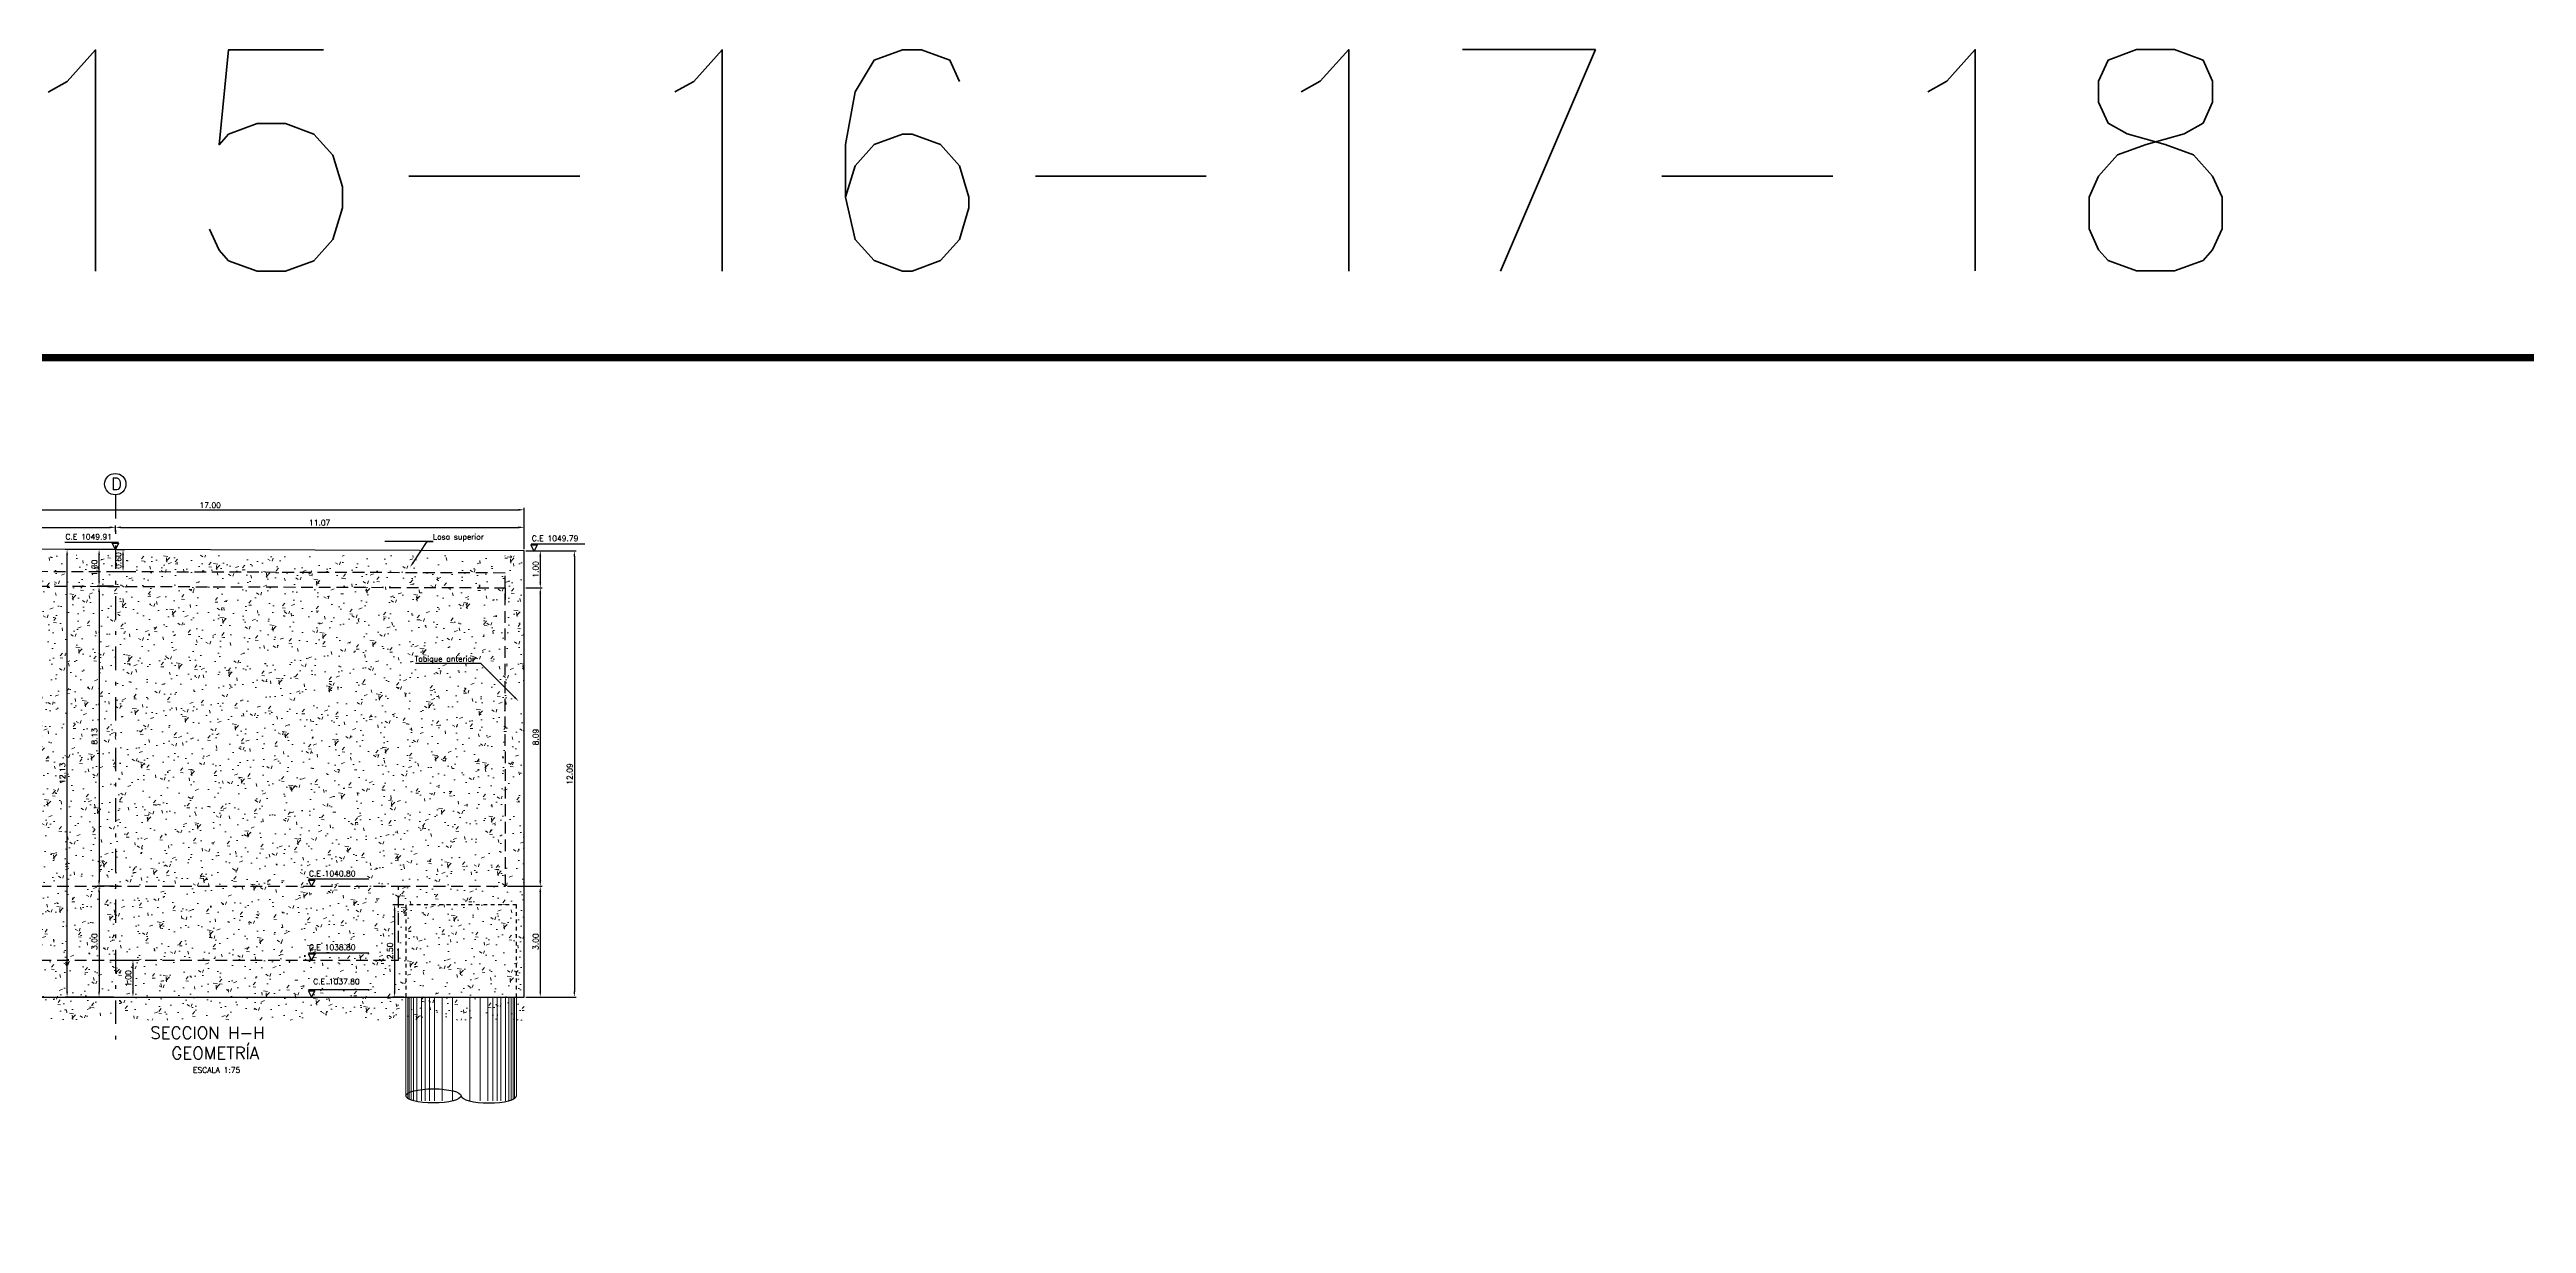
# Model space of a CAD drawing. Header units: metres. Extents: x 1080594 to 1081411, y 976871 to 977162.
# Drawn here: x 1081086.6 to 1081153.7, y 977129.8 to 977161.6 of the extents above; entities that cross this region are included whole.
import ezdxf
from ezdxf import colors
from ezdxf.entities.mleader import LeaderData, LeaderLine
from ezdxf.math import Vec2, Vec3

# ---------------------------------------------------------------- set-up
doc = ezdxf.new("R2010")
doc.units = ezdxf.units.M
doc.header["$LTSCALE"] = 25.4
doc.linetypes.add('DASHDOT', pattern=[1, 0.5, -0.25, 0, -0.25])
doc.linetypes.add('HIDDEN', pattern=[0.375, 0.25, -0.125])
for name, color, linetype in [('CIRCULOCONTRAP', 130, 'Continuous'), ('CONTRAPESO', 3, 'Continuous'), ('COT', 1, 'Continuous'), ('DIMCONTRAPESO', 1, 'Continuous'), ('ESC_4PL', 7, 'Continuous'), ('PROY', 9, 'HIDDEN'), ('PROYECC', 251, 'HIDDEN'), ('R175COTR', 7, 'Continuous'), ('REGL175', 7, 'Continuous')]:
    doc.layers.add(name, color=color, linetype=linetype)
for name, color, linetype, lineweight in [('COTA', 1, 'Continuous', 30), ('COTACIM', 20, 'Continuous', 5), ('EJECONTRAPESO', 41, 'DASHDOT', 30), ('OTROS', 8, 'Continuous', 5), ('SOLIDOREFCONT', 254, 'Continuous', 5)]:
    doc.layers.add(name, color=color, linetype=linetype, lineweight=lineweight)
doc.styles.add('romans', font='romans.shx')
doc.dimstyles.new('Copy 75', dxfattribs={"dimtxt": 0.15, "dimasz": 0.15, "dimexe": 0.05, "dimexo": 0.05, "dimgap": 0.05, "dimtad": 1, "dimzin": 0, "dimdsep": 46, "dimtxsty": 'romans', "dimcen": 0.002, "dimclrd": 1, "dimclre": 1, "dimclrt": 3, "dimadec": 4, "dimazin": 0, "dimtfac": 1, "dimtofl": 0, "dimtmove": 1, "dimatfit": 3, "dimfxl": 1, "dimtolj": 1, "dimtzin": 0, "dimarcsym": 1})

# ---------------------------------------------------------------- blocks, each defined once
blk = doc.blocks.new('*D479')
at = {"layer": 'COTA', "color": 1, "lineweight": -2, "transparency": 16777216}
for p, q in [((1081082.425, 977148.11), (1081082.425, 977149.165)), ((1081082.575, 977149.115), (1081099.275, 977149.115)), ((1081099.425, 977148.048), (1081099.425, 977149.165))]:
    blk.add_line(p, q, dxfattribs=at)
at = {"layer": 'COTA', "color": 1, "transparency": 16777216}
for points in [[(1081082.575, 977149.14), (1081082.575, 977149.09), (1081082.425, 977149.115)], [(1081099.275, 977149.14), (1081099.275, 977149.09), (1081099.425, 977149.115)]]:
    blk.add_solid(points, dxfattribs=at)
at = {"layer": 'Defpoints', "color": 0, "transparency": 16777216}
for p in [(1081099.425, 977149.115), (1081082.425, 977148.06), (1081099.425, 977147.998)]:
    blk.add_point(p, dxfattribs=at)
at = {"layer": 'COTA', "color": 3, "transparency": 16777216, "insert": (1081090.925, 977149.24), "char_height": 0.15, "attachment_point": 5, "style": 'romans'}
blk.add_mtext('\\A1;17.00', dxfattribs=at)
blk = doc.blocks.new('*D480')
at = {"layer": 'Defpoints', "color": 0, "transparency": 16777216}
for p in [(1081088.355, 977148.639), (1081088.355, 977148.481), (1081082.425, 977148.06)]:
    blk.add_point(p, dxfattribs=at)
at = {"layer": 'DIMCONTRAPESO', "color": 1, "lineweight": -2, "transparency": 16777216}
for p, q in [((1081082.425, 977148.11), (1081082.425, 977148.689)), ((1081082.575, 977148.639), (1081088.205, 977148.639)), ((1081088.355, 977148.531), (1081088.355, 977148.689))]:
    blk.add_line(p, q, dxfattribs=at)
at = {"layer": 'DIMCONTRAPESO', "color": 1, "transparency": 16777216}
for points in [[(1081082.575, 977148.664), (1081082.575, 977148.614), (1081082.425, 977148.639)], [(1081088.205, 977148.664), (1081088.205, 977148.614), (1081088.355, 977148.639)]]:
    blk.add_solid(points, dxfattribs=at)
at = {"layer": 'DIMCONTRAPESO', "color": 3, "transparency": 16777216, "insert": (1081085.39, 977148.764), "char_height": 0.15, "attachment_point": 5, "style": 'romans'}
blk.add_mtext('\\A1;5.93', dxfattribs=at)
blk = doc.blocks.new('*D481')
at = {"layer": 'Defpoints', "color": 0, "transparency": 16777216}
for p in [(1081088.355, 977148.481), (1081099.425, 977148.639), (1081099.425, 977147.998)]:
    blk.add_point(p, dxfattribs=at)
at = {"layer": 'DIMCONTRAPESO', "color": 1, "lineweight": -2, "transparency": 16777216}
for p, q in [((1081088.355, 977148.531), (1081088.355, 977148.689)), ((1081088.505, 977148.639), (1081099.275, 977148.639)), ((1081099.425, 977148.048), (1081099.425, 977148.689))]:
    blk.add_line(p, q, dxfattribs=at)
at = {"layer": 'DIMCONTRAPESO', "color": 1, "transparency": 16777216}
for points in [[(1081088.505, 977148.664), (1081088.505, 977148.614), (1081088.355, 977148.639)], [(1081099.275, 977148.664), (1081099.275, 977148.614), (1081099.425, 977148.639)]]:
    blk.add_solid(points, dxfattribs=at)
at = {"layer": 'DIMCONTRAPESO', "color": 3, "transparency": 16777216, "insert": (1081093.89, 977148.764), "char_height": 0.15, "attachment_point": 5, "style": 'romans'}
blk.add_mtext('\\A1;11.07', dxfattribs=at)
blk = doc.blocks.new('*D486')
at = {"layer": 'COTA', "color": 1, "lineweight": -2, "transparency": 16777216}
for p, q in [((1081099.475, 977148), (1081099.916, 977148)), ((1081099.866, 977147.85), (1081099.866, 977147.15)), ((1081099.475, 977147), (1081099.916, 977147))]:
    blk.add_line(p, q, dxfattribs=at)
at = {"layer": 'COTA', "color": 1, "transparency": 16777216}
for points in [[(1081099.841, 977147.85), (1081099.891, 977147.85), (1081099.866, 977148)], [(1081099.841, 977147.15), (1081099.891, 977147.15), (1081099.866, 977147)]]:
    blk.add_solid(points, dxfattribs=at)
at = {"layer": 'Defpoints', "color": 0, "transparency": 16777216}
for p in [(1081099.425, 977148), (1081099.425, 977147), (1081099.866, 977147)]:
    blk.add_point(p, dxfattribs=at)
at = {"layer": 'COTA', "color": 3, "transparency": 16777216, "insert": (1081099.741, 977147.5), "char_height": 0.15, "attachment_point": 5, "rotation": 90, "style": 'romans'}
blk.add_mtext('\\A1;1.00', dxfattribs=at)
blk = doc.blocks.new('*D487')
at = {"layer": 'COTA', "color": 1, "lineweight": -2, "transparency": 16777216}
for p, q in [((1081099.475, 977148), (1081100.838, 977148)), ((1081100.788, 977147.85), (1081100.788, 977136.061)), ((1081099.475, 977135.911), (1081100.838, 977135.911))]:
    blk.add_line(p, q, dxfattribs=at)
at = {"layer": 'COTA', "color": 1, "transparency": 16777216}
for points in [[(1081100.763, 977147.85), (1081100.813, 977147.85), (1081100.788, 977148)], [(1081100.763, 977136.061), (1081100.813, 977136.061), (1081100.788, 977135.911)]]:
    blk.add_solid(points, dxfattribs=at)
at = {"layer": 'Defpoints', "color": 0, "transparency": 16777216}
for p in [(1081099.425, 977148), (1081099.425, 977135.911), (1081100.788, 977135.911)]:
    blk.add_point(p, dxfattribs=at)
at = {"layer": 'COTA', "color": 3, "transparency": 16777216, "insert": (1081100.663, 977141.956), "char_height": 0.15, "attachment_point": 5, "rotation": 90, "style": 'romans'}
blk.add_mtext('\\A1;12.09', dxfattribs=at)
blk = doc.blocks.new('*D488')
at = {"layer": 'COTA', "color": 1, "lineweight": -2, "transparency": 16777216}
for p, q in [((1081088.306, 977148.039), (1081086.998, 977148.039)), ((1081087.048, 977136.061), (1081087.048, 977147.889)), ((1081088.305, 977135.911), (1081086.998, 977135.911))]:
    blk.add_line(p, q, dxfattribs=at)
at = {"layer": 'COTA', "color": 1, "transparency": 16777216}
for points in [[(1081087.023, 977147.889), (1081087.073, 977147.889), (1081087.048, 977148.039)], [(1081087.023, 977136.061), (1081087.073, 977136.061), (1081087.048, 977135.911)]]:
    blk.add_solid(points, dxfattribs=at)
at = {"layer": 'Defpoints', "color": 0, "transparency": 16777216}
for p in [(1081087.048, 977148.039), (1081088.356, 977148.039), (1081088.355, 977135.911)]:
    blk.add_point(p, dxfattribs=at)
at = {"layer": 'COTA', "color": 3, "transparency": 16777216, "insert": (1081086.923, 977141.975), "char_height": 0.15, "attachment_point": 5, "rotation": 90, "style": 'romans'}
blk.add_mtext('\\A1;12.13', dxfattribs=at)
blk = doc.blocks.new('*D489')
at = {"layer": 'COTA', "color": 1, "lineweight": -2, "transparency": 16777216}
for p, q in [((1081099.475, 977147), (1081099.916, 977147)), ((1081099.866, 977146.85), (1081099.866, 977139.061)), ((1081098.975, 977138.911), (1081099.916, 977138.911))]:
    blk.add_line(p, q, dxfattribs=at)
at = {"layer": 'COTA', "color": 1, "transparency": 16777216}
for points in [[(1081099.841, 977146.85), (1081099.891, 977146.85), (1081099.866, 977147)], [(1081099.841, 977139.061), (1081099.891, 977139.061), (1081099.866, 977138.911)]]:
    blk.add_solid(points, dxfattribs=at)
at = {"layer": 'Defpoints', "color": 0, "transparency": 16777216}
for p in [(1081099.425, 977147), (1081098.925, 977138.911), (1081099.866, 977138.911)]:
    blk.add_point(p, dxfattribs=at)
at = {"layer": 'COTA', "color": 3, "transparency": 16777216, "insert": (1081099.741, 977142.956), "char_height": 0.15, "attachment_point": 5, "rotation": 90, "style": 'romans'}
blk.add_mtext('\\A1;8.09', dxfattribs=at)
blk = doc.blocks.new('*D490')
at = {"layer": 'COTA', "color": 1, "lineweight": -2, "transparency": 16777216}
for p, q in [((1081098.975, 977138.911), (1081099.916, 977138.911)), ((1081099.866, 977138.761), (1081099.866, 977136.061)), ((1081099.475, 977135.911), (1081099.916, 977135.911))]:
    blk.add_line(p, q, dxfattribs=at)
at = {"layer": 'COTA', "color": 1, "transparency": 16777216}
for points in [[(1081099.841, 977138.761), (1081099.891, 977138.761), (1081099.866, 977138.911)], [(1081099.841, 977136.061), (1081099.891, 977136.061), (1081099.866, 977135.911)]]:
    blk.add_solid(points, dxfattribs=at)
at = {"layer": 'Defpoints', "color": 0, "transparency": 16777216}
for p in [(1081098.925, 977138.911), (1081099.425, 977135.911), (1081099.866, 977135.911)]:
    blk.add_point(p, dxfattribs=at)
at = {"layer": 'COTA', "color": 3, "transparency": 16777216, "insert": (1081099.741, 977137.411), "char_height": 0.15, "attachment_point": 5, "rotation": 90, "style": 'romans'}
blk.add_mtext('\\A1;3.00', dxfattribs=at)
blk = doc.blocks.new('*D491')
at = {"layer": 'COTA', "color": 1, "lineweight": -2, "transparency": 16777216}
for p, q in [((1081088.305, 977147.041), (1081087.864, 977147.041)), ((1081087.914, 977146.891), (1081087.914, 977139.061)), ((1081088.305, 977138.911), (1081087.864, 977138.911))]:
    blk.add_line(p, q, dxfattribs=at)
at = {"layer": 'COTA', "color": 1, "transparency": 16777216}
for points in [[(1081087.889, 977146.891), (1081087.939, 977146.891), (1081087.914, 977147.041)], [(1081087.889, 977139.061), (1081087.939, 977139.061), (1081087.914, 977138.911)]]:
    blk.add_solid(points, dxfattribs=at)
at = {"layer": 'Defpoints', "color": 0, "transparency": 16777216}
for p in [(1081088.355, 977147.041), (1081087.914, 977138.911), (1081088.355, 977138.911)]:
    blk.add_point(p, dxfattribs=at)
at = {"layer": 'COTA', "color": 3, "transparency": 16777216, "insert": (1081087.789, 977142.976), "char_height": 0.15, "attachment_point": 5, "rotation": 90, "style": 'romans'}
blk.add_mtext('\\A1;8.13', dxfattribs=at)
blk = doc.blocks.new('*D492')
at = {"layer": 'COTA', "color": 1, "lineweight": -2, "transparency": 16777216}
for p, q in [((1081088.305, 977148.039), (1081087.864, 977148.039)), ((1081087.914, 977147.189), (1081087.914, 977147.889)), ((1081088.305, 977147.039), (1081087.864, 977147.039))]:
    blk.add_line(p, q, dxfattribs=at)
at = {"layer": 'COTA', "color": 1, "transparency": 16777216}
for points in [[(1081087.889, 977147.889), (1081087.939, 977147.889), (1081087.914, 977148.039)], [(1081087.889, 977147.189), (1081087.939, 977147.189), (1081087.914, 977147.039)]]:
    blk.add_solid(points, dxfattribs=at)
at = {"layer": 'Defpoints', "color": 0, "transparency": 16777216}
for p in [(1081087.914, 977148.039), (1081088.355, 977148.039), (1081088.355, 977147.039)]:
    blk.add_point(p, dxfattribs=at)
at = {"layer": 'COTA', "color": 3, "transparency": 16777216, "insert": (1081087.789, 977147.539), "char_height": 0.15, "attachment_point": 5, "rotation": 90, "style": 'romans'}
blk.add_mtext('\\A1;1.00', dxfattribs=at)
blk = doc.blocks.new('*D493')
at = {"layer": 'COTA', "color": 1, "lineweight": -2, "transparency": 16777216}
for p, q in [((1081088.305, 977138.911), (1081087.864, 977138.911)), ((1081087.914, 977138.761), (1081087.914, 977136.061)), ((1081088.305, 977135.911), (1081087.864, 977135.911))]:
    blk.add_line(p, q, dxfattribs=at)
at = {"layer": 'COTA', "color": 1, "transparency": 16777216}
for points in [[(1081087.889, 977138.761), (1081087.939, 977138.761), (1081087.914, 977138.911)], [(1081087.889, 977136.061), (1081087.939, 977136.061), (1081087.914, 977135.911)]]:
    blk.add_solid(points, dxfattribs=at)
at = {"layer": 'Defpoints', "color": 0, "transparency": 16777216}
for p in [(1081088.355, 977138.911), (1081087.914, 977135.911), (1081088.355, 977135.911)]:
    blk.add_point(p, dxfattribs=at)
at = {"layer": 'COTA', "color": 3, "transparency": 16777216, "insert": (1081087.789, 977137.411), "char_height": 0.15, "attachment_point": 5, "rotation": 90, "style": 'romans'}
blk.add_mtext('\\A1;3.00', dxfattribs=at)
blk = doc.blocks.new('*D494')
at = {"layer": 'COTA', "color": 1, "lineweight": -2, "transparency": 16777216}
for p, q in [((1081088.405, 977148.039), (1081088.613, 977148.039)), ((1081088.563, 977147.589), (1081088.563, 977147.889)), ((1081088.405, 977147.439), (1081088.613, 977147.439))]:
    blk.add_line(p, q, dxfattribs=at)
at = {"layer": 'COTA', "color": 1, "transparency": 16777216}
for points in [[(1081088.538, 977147.889), (1081088.588, 977147.889), (1081088.563, 977148.039)], [(1081088.538, 977147.589), (1081088.588, 977147.589), (1081088.563, 977147.439)]]:
    blk.add_solid(points, dxfattribs=at)
at = {"layer": 'Defpoints', "color": 0, "transparency": 16777216}
for p in [(1081088.355, 977148.039), (1081088.563, 977148.039), (1081088.355, 977147.439)]:
    blk.add_point(p, dxfattribs=at)
at = {"layer": 'COTA', "color": 3, "transparency": 16777216, "insert": (1081088.438, 977147.739), "char_height": 0.15, "attachment_point": 5, "rotation": 90, "style": 'romans'}
blk.add_mtext('\\A1;0.60', dxfattribs=at)
blk = doc.blocks.new('*D495')
at = {"layer": 'COTA', "color": 1, "lineweight": -2, "transparency": 16777216}
for p, q in [((1081088.405, 977136.911), (1081088.882, 977136.911)), ((1081088.832, 977136.761), (1081088.832, 977136.061)), ((1081088.405, 977135.911), (1081088.882, 977135.911))]:
    blk.add_line(p, q, dxfattribs=at)
at = {"layer": 'COTA', "color": 1, "transparency": 16777216}
for points in [[(1081088.807, 977136.761), (1081088.857, 977136.761), (1081088.832, 977136.911)], [(1081088.807, 977136.061), (1081088.857, 977136.061), (1081088.832, 977135.911)]]:
    blk.add_solid(points, dxfattribs=at)
at = {"layer": 'Defpoints', "color": 0, "transparency": 16777216}
for p in [(1081088.355, 977136.911, 308.057), (1081088.355, 977135.911, 308.057), (1081088.832, 977135.911)]:
    blk.add_point(p, dxfattribs=at)
at = {"layer": 'COTA', "color": 3, "transparency": 16777216, "insert": (1081088.707, 977136.411), "char_height": 0.15, "attachment_point": 5, "rotation": 90, "style": 'romans'}
blk.add_mtext('\\A1;1.00', dxfattribs=at)
blk = doc.blocks.new('*D804')
at = {"layer": 'COTA', "color": 1, "lineweight": -2, "transparency": 16777216}
for p, q in [((1081096.172, 977138.413), (1081095.87, 977138.413)), ((1081095.92, 977138.263), (1081095.92, 977136.061)), ((1081096.172, 977135.911), (1081095.87, 977135.911))]:
    blk.add_line(p, q, dxfattribs=at)
at = {"layer": 'COTA', "color": 1, "transparency": 16777216}
for points in [[(1081095.895, 977138.263), (1081095.945, 977138.263), (1081095.92, 977138.413)], [(1081095.895, 977136.061), (1081095.945, 977136.061), (1081095.92, 977135.911)]]:
    blk.add_solid(points, dxfattribs=at)
at = {"layer": 'Defpoints', "color": 0, "transparency": 16777216}
for p in [(1081096.222, 977138.413), (1081095.92, 977135.911), (1081096.222, 977135.911)]:
    blk.add_point(p, dxfattribs=at)
at = {"layer": 'COTA', "color": 3, "transparency": 16777216, "insert": (1081095.795, 977137.162), "char_height": 0.15, "attachment_point": 5, "rotation": 90, "style": 'romans'}
blk.add_mtext('\\A1;2.50', dxfattribs=at)

msp = doc.modelspace()

# ---------------------------------------------------------------- hatches: boundary and pattern name
at = {"layer": 'SOLIDOREFCONT', "true_color": 0x5b5b5b, "transparency": 33554546}
h = msp.add_hatch(dxfattribs=at)
h.set_pattern_fill('AR-CONC', color=251, scale=0.005)
h.set_pattern_definition([(50, (426.2063, 72.8429), (0.91092334498, -0.0796954277), [0.09525, -1.04775]), (355, (426.2063, 72.8429), (-0.1762171071, 0.9552842262), [0.0762, -0.83820292085]), (100.4514447, (426.28225, 72.8363), (0.73470623545, 0.87558875956), [0.080950044, -0.890451223]), (46.1842, (426.2063, 73.0969), (1.3553952045, -0.2102116397), [0.142875, -1.571625]), (96.63555761, (426.3193, 73.0794), (1.1870206703, 1.237130623), [0.1214251157, -1.3356780408]), (351.18415117, (426.2063, 73.097), (1.1870206703, 1.2371306229), [0.1142998354, -1.2572986596]), (21, (426.3333, 73.0334), (0.75807195635, -0.51132599094), [0.09525, -1.04775]), (326, (426.3333, 73.0334), (0.30901014174, 0.9209398306), [0.0762, -0.8382]), (71.451445, (426.3965, 72.9908), (1.0670820964, 0.40961384443), [0.080950044, -0.890449688]), (37.5, (426.20634, 72.84294), (0.01544301625, 0.422775194366), [0, -0.82804, 0, -0.8509, 0, -0.841375]), (7.5, (426.20634, 72.84294), (0.33409831255, 0.50090287409), [0, -0.48514, 0, -0.80899, 0, -0.320675]), (327.5, (425.92313, 72.84294), (0.677952975834, -0.02864371996), [0, -0.3175, 0, -0.9906, 0, -1.31445]), (317.5, (425.7961, 72.84294), (0.74064590693, 0.12713245517), [0, -0.41275, 0, -0.65786, 0, -0.93345])])
h.paths.add_polyline_path([(1081099.425038, 977147.871275), (1081088.355395, 977147.885275), (1081082.425479, 977147.875275), (1081082.425479, 977135.280275), (1081099.425292, 977135.280275)])

# ---------------------------------------------------------------- linework, layer by layer
at = {"layer": 'CIRCULOCONTRAP'}
msp.add_circle((1081088.35292, 977149.809702), 0.289667, dxfattribs=at)
at = {"layer": 'CONTRAPESO'}
msp.add_lwpolyline([(1081099.424724, 977148.000277), (1081082.42532, 977148.060379), (1081082.425479, 977135.910974), (1081099.425292, 977135.910974)], close=True, dxfattribs=at)
at = {"layer": 'COT'}
msp.add_ellipse((1081096.972261, 977133.233078), major_axis=(0.750261, 0), ratio=0.25438133, dxfattribs=at)
msp.add_ellipse((1081098.472782, 977133.233078), major_axis=(0.750261, 0), ratio=0.25438133, start_param=3.141592654, end_param=6.283185307, dxfattribs=at)
at = {"layer": 'COTA', "const_width": 0.2}
msp.add_lwpolyline([(1080619.797527, 977153.234077), (1081240.811784, 977153.234077), (1081240.811784, 976870.940986), (1080619.797527, 976870.940986)], close=True, dxfattribs=at)
at = {"layer": 'COTA', "color": 2}
for points in [[(1081086.985235, 977148.2381), (1081088.441437, 977148.2381)], [(1081099.618038, 977148.193597), (1081101.07424, 977148.193597)], [(1081093.585227, 977139.111174), (1081095.220009, 977139.111174)], [(1081093.585227, 977137.111152), (1081095.220009, 977137.111152)], [(1081093.585227, 977136.111151), (1081095.220009, 977136.111151)]]:
    msp.add_lwpolyline(points, dxfattribs=at)
for points in [[(1081088.269345, 977148.206823), (1081088.441444, 977148.206823), (1081088.355395, 977148.039411), (1081088.355395, 977148.039411)], [(1081099.611906, 977148.16232), (1081099.784005, 977148.16232), (1081099.697956, 977147.994909), (1081099.697956, 977147.994909)], [(1081093.585227, 977139.079897), (1081093.757326, 977139.079897), (1081093.671277, 977138.912485), (1081093.671277, 977138.912485)], [(1081093.585227, 977137.079874), (1081093.757326, 977137.079874), (1081093.671277, 977136.912463), (1081093.671277, 977136.912463)], [(1081093.585227, 977136.079874), (1081093.757326, 977136.079874), (1081093.671277, 977135.912463), (1081093.671277, 977135.912463)]]:
    msp.add_lwpolyline(points, close=True, dxfattribs=at)
at = {"layer": 'EJECONTRAPESO', "ltscale": 0.05}
msp.add_lwpolyline([(1081088.355395, 977149.516091), (1081088.355395, 977134.657254)], dxfattribs=at)
at = {"layer": 'OTROS'}
for p, q in [((1081096.277293, 977135.910974), (1081096.277293, 977133.161066)), ((1081096.315528, 977135.910974), (1081096.315528, 977133.140724)), ((1081096.366508, 977135.910974), (1081096.366508, 977133.120415)), ((1081096.430233, 977135.910974), (1081096.430233, 977133.10069)), ((1081096.519448, 977135.910974), (1081096.519448, 977133.10069)), ((1081096.646899, 977135.910974), (1081096.646899, 977133.10069)), ((1081096.748859, 977135.910974), (1081096.748859, 977133.10069)), ((1081096.863565, 977135.910974), (1081096.863565, 977133.10069)), ((1081097.00376, 977135.910974), (1081097.00376, 977133.10069)), ((1081097.210764, 977135.910974), (1081097.210764, 977133.10069)), ((1081097.484471, 977135.910974), (1081097.484471, 977133.10069)), ((1081097.960406, 977135.910974), (1081097.960406, 977133.10069)), ((1081098.234113, 977135.910974), (1081098.234113, 977133.10069)), ((1081098.441117, 977135.910974), (1081098.441117, 977133.10069)), ((1081098.581313, 977135.910974), (1081098.581313, 977133.10069)), ((1081098.696018, 977135.910974), (1081098.696018, 977133.10069)), ((1081098.797979, 977135.910974), (1081098.797979, 977133.10069)), ((1081098.925429, 977135.910974), (1081098.925429, 977133.10069)), ((1081099.014645, 977135.910974), (1081099.014645, 977133.10069)), ((1081099.07837, 977135.910974), (1081099.07837, 977133.120415)), ((1081099.12935, 977135.910974), (1081099.12935, 977133.140724)), ((1081099.167585, 977135.910974), (1081099.167585, 977133.161066))]:
    msp.add_line(p, q, dxfattribs=at)
msp.add_lwpolyline([(1081096.222001, 977133.233078), (1081096.222001, 977135.910974), (1081099.223043, 977135.910974), (1081099.223043, 977133.233078)], dxfattribs=at)
at = {"layer": 'PROY', "color": 250, "ltscale": 0.05}
msp.add_lwpolyline([(1081096.023692, 977136.910972), (1081096.023692, 977138.910974), (1081098.925499, 977138.910978), (1081098.910537, 977147.402091), (1081082.911086, 977147.448844), (1081082.925846, 977138.911056), (1081085.82627, 977138.910974), (1081085.82627, 977136.910887)], close=True, dxfattribs=at)
at = {"layer": 'PROY', "color": 252, "ltscale": 0.05}
for points in [[(1081082.911207, 977146.487856), (1081082.911765, 977147.058653), (1081098.911192, 977147.001783), (1081098.910519, 977146.603872)], [(1081085.82627, 977138.910974), (1081096.023692, 977138.910974)]]:
    msp.add_lwpolyline(points, dxfattribs=at)
at = {"layer": 'PROYECC', "color": 14, "ltscale": 0.01}
msp.add_lwpolyline([(1081096.222001, 977135.910974), (1081099.223043, 977135.910974), (1081099.223043, 977138.413005), (1081096.222001, 977138.413005)], close=True, dxfattribs=at)

# ---------------------------------------------------------------- texts
at = {"layer": 'COTA', "color": 3, "char_height": 0.15, "attachment_point": 1, "style": 'romans'}
for s, insert in [('C.E 1049.91', (1081087.003462, 977148.458682)), ('C.E 1049.79', (1081099.636265, 977148.41418)), ('C.E 1040.80', (1081093.600201, 977139.331756)), ('C.E 1038.80', (1081093.600201, 977137.331734)), ('C.E 1037.80', (1081093.713827, 977136.406055))]:
    msp.add_mtext(s, dxfattribs=dict(at, insert=insert))
at = {"layer": 'ESC_4PL', "insert": (1080899.154903, 977171.551388), "char_height": 6, "width": 322.62567568, "attachment_point": 1, "rotation": 0.00909457, "style": 'romans'}
msp.add_mtext('\\pi86.064;\\PCONTRAPESO EJE A 14-15-16-17-18', dxfattribs=at)
at = {"layer": 'R175COTR', "insert": (1081088.235309, 977149.981544, 308.056641), "char_height": 0.33, "width": 0.41500103, "attachment_point": 1, "rotation": 359.99996369, "style": 'romans'}
msp.add_mtext('{\\C0;D}', dxfattribs=at)
at = {"layer": 'REGL175', "insert": (1081083.09193, 977135.107709), "char_height": 0.33, "width": 14.49150363, "attachment_point": 1, "style": 'romans'}
msp.add_mtext('\\pi6.20945;{\\C0;SECCION H-H \\P\\pi6.78218;GEOMETRÍA\\P\\pi7.36717;\\H0.45455x;\\C3;ESCALA 1:75}', dxfattribs=at)

# ---------------------------------------------------------------- dimensions: what is measured, and where the dimension line sits
at = {"layer": 'COTA', "color": 4}
dim = msp.add_linear_dim(base=(1081099.424666, 977149.115433), p1=(1081082.42528, 977148.060379), p2=(1081099.424666, 977147.998277), dimstyle='Copy 75', dxfattribs=at)
dim.commit()
dim.dimension.update_dxf_attribs({"geometry": '*D479', "text_midpoint": (1081090.924973, 977149.240433)})
at = {"layer": 'COTA'}
for base, p1, p2, picture, middle in [((1081087.04816, 977148.039411), (1081088.355395, 977135.910974), (1081088.355943, 977148.039411), '*D488', (1081086.92316, 977141.975193)), ((1081087.914392, 977148.039411), (1081088.35539, 977147.039303), (1081088.355395, 977148.039411), '*D492', (1081087.789392, 977147.539357)), ((1081099.865668, 977147.000271), (1081099.424724, 977148.000277), (1081099.424769, 977147.000271), '*D486', (1081099.740668, 977147.500274)), ((1081100.787703, 977135.910974), (1081099.424724, 977148.000275), (1081099.425292, 977135.910974), '*D487', (1081100.662703, 977141.955624)), ((1081087.914392, 977138.910974), (1081088.355395, 977147.040512), (1081088.355395, 977138.910974), '*D491', (1081087.789392, 977142.975743)), ((1081099.865668, 977138.910974), (1081099.424769, 977147.000271), (1081098.925479, 977138.910974), '*D489', (1081099.740668, 977142.955623)), ((1081087.914377, 977135.910974), (1081088.355395, 977138.910974), (1081088.355395, 977135.910974), '*D493', (1081087.789377, 977137.410974)), ((1081099.865981, 977135.910974), (1081098.925479, 977138.910974), (1081099.425038, 977135.910974), '*D490', (1081099.740981, 977137.410974))]:
    dim = msp.add_linear_dim(base=base, p1=p1, p2=p2, angle=90, dimstyle='Copy 75', dxfattribs=at)
    dim.commit()
    dim.dimension.update_dxf_attribs({"geometry": picture, "text_midpoint": middle})
at = {"layer": 'COTA', "color": 2}
for base, p1, p2, picture, middle in [((1081088.563205, 977148.039413), (1081088.355418, 977147.439409), (1081088.355395, 977148.039413), '*D494', (1081088.438205, 977147.739411)), ((1081095.920235, 977135.910974), (1081096.222001, 977138.413005), (1081096.222001, 977135.910974), '*D804', (1081095.795235, 977137.16199)), ((1081088.831759, 977135.910974, -308.056641), (1081088.355395, 977136.910908), (1081088.355395, 977135.910974), '*D495', (1081088.706759, 977136.410941, -308.056641))]:
    dim = msp.add_linear_dim(base=base, p1=p1, p2=p2, angle=90, dimstyle='Copy 75', dxfattribs=at)
    dim.commit()
    dim.dimension.update_dxf_attribs({"geometry": picture, "text_midpoint": middle})
at = {"layer": 'DIMCONTRAPESO'}
for base, p1, p2, picture, middle in [((1081088.355336, 977148.639441), (1081082.42532, 977148.060379), (1081088.355336, 977148.480854), '*D480', (1081085.390328, 977148.764441)), ((1081099.424666, 977148.639441), (1081088.355336, 977148.480854), (1081099.424666, 977147.998277), '*D481', (1081093.890001, 977148.764441))]:
    dim = msp.add_linear_dim(base=base, p1=p1, p2=p2, dimstyle='Copy 75', dxfattribs=at)
    dim.commit()
    dim.dimension.update_dxf_attribs({"geometry": picture, "text_midpoint": middle})

# ---------------------------------------------------------------- leaders
at = {"layer": 'COTACIM'}
ml = msp.add_multileader_mtext('Standard', dxfattribs=at)
ml.set_content('Losa superior', color=3, style='romans')
ml.set_leader_properties(color=256)
ml.build(insert=Vec2(0, 0))
ml.multileader.update_dxf_attribs({"text_left_attachment_type": 6, "text_right_attachment_type": 6, "dogleg_length": 0.15602, "arrow_head_size": 0.15})
ctx = ml.context
ctx.base_point, ctx.char_height, ctx.arrow_head_size, ctx.landing_gap_size, ctx.plane_origin = Vec3(1081096.960202, 977148.257374), 0.15, 0.15, 0, Vec3(1081100.832439, 977146.77983)
ctx.left_attachment, ctx.right_attachment = 6, 6
notes = []
notes.append((ctx, [(0, (1, 1, 0), (1081096.804182, 977148.257374), (1, 0), 0.15602, [(0, [(1081096.334863, 977147.553574)], 0, [])])]))
ctx.mtext.insert, ctx.mtext.width, ctx.mtext.flow_direction = Vec3(1081096.960202, 977148.457374), 4.2167417, 5
ml = msp.add_multileader_mtext('Standard', dxfattribs=at)
ml.set_content('Tabique posterior', color=3, style='romans')
ml.set_leader_properties(color=256)
ml.build(insert=Vec2(0, 0))
ml.multileader.update_dxf_attribs({"text_left_attachment_type": 6, "text_right_attachment_type": 6, "dogleg_length": 0.15602, "arrow_head_size": 0.15})
ctx = ml.context
ctx.base_point, ctx.char_height, ctx.arrow_head_size, ctx.landing_gap_size, ctx.plane_origin = Vec3(1081083.71553, 977145.741557, -308.056641), 0.15, 0.15, 0, Vec3(1081082.942814, 977144.237317, -308.056641)
ctx.left_attachment, ctx.right_attachment = 6, 6
notes.append((ctx, [(0, (1, 1, 0), (1081083.55951, 977145.741557, -308.056641), (1, 0), 0.15602, [(0, [(1081082.659288, 977144.513439, -308.056641)], 0, [])])]))
ctx.mtext.insert, ctx.mtext.width, ctx.mtext.flow_direction = Vec3(1081083.71553, 977145.941557, -308.056641), 4.2167417, 5
ml = msp.add_multileader_mtext('Standard', dxfattribs=at)
ml.set_content('Tabique anterior', color=3, style='romans')
ml.set_leader_properties(color=256)
ml.build(insert=Vec2(0, 0))
ml.multileader.update_dxf_attribs({"text_left_attachment_type": 6, "text_right_attachment_type": 6, "dogleg_length": 0.15602, "arrow_head_size": 0.15})
ctx = ml.context
ctx.base_point, ctx.char_height, ctx.arrow_head_size, ctx.landing_gap_size, ctx.plane_origin = Vec3(1081096.255507, 977144.949514, -308.056641), 0.15, 0.15, 0, Vec3(1081103.774874, 977143.155027, -308.056641)
ctx.left_attachment, ctx.right_attachment, ctx.text_align_type = 6, 6, 2
notes.append((ctx, [(1, (1, 1, 0), (1081098.254384, 977144.949514, -308.056641), (-1, 0), 0.15602, [(0, [(1081099.277299, 977143.92877, -308.056641)], 0, [])])]))
ctx.mtext.insert, ctx.mtext.width, ctx.mtext.alignment, ctx.mtext.flow_direction = Vec3(1081098.098364, 977145.149514, -308.056641), 4.2167417, 3, 5
for ctx, leaders in notes:
    for number, flags, end, landing, length, lines in leaders:
        leader = LeaderData()
        leader.index, (leader.has_last_leader_line, leader.has_dogleg_vector, leader.attachment_direction) = number, flags
        leader.last_leader_point, leader.dogleg_vector, leader.dogleg_length = Vec3(end), Vec3(landing), length
        for number, points, colour, breaks in lines:
            line = LeaderLine()
            line.index, line.vertices, line.color, line.breaks = number, Vec3.list(points), colors.encode_raw_color(colour), breaks
            leader.lines.append(line)
        ctx.leaders.append(leader)

doc.saveas('drawing.dxf')
